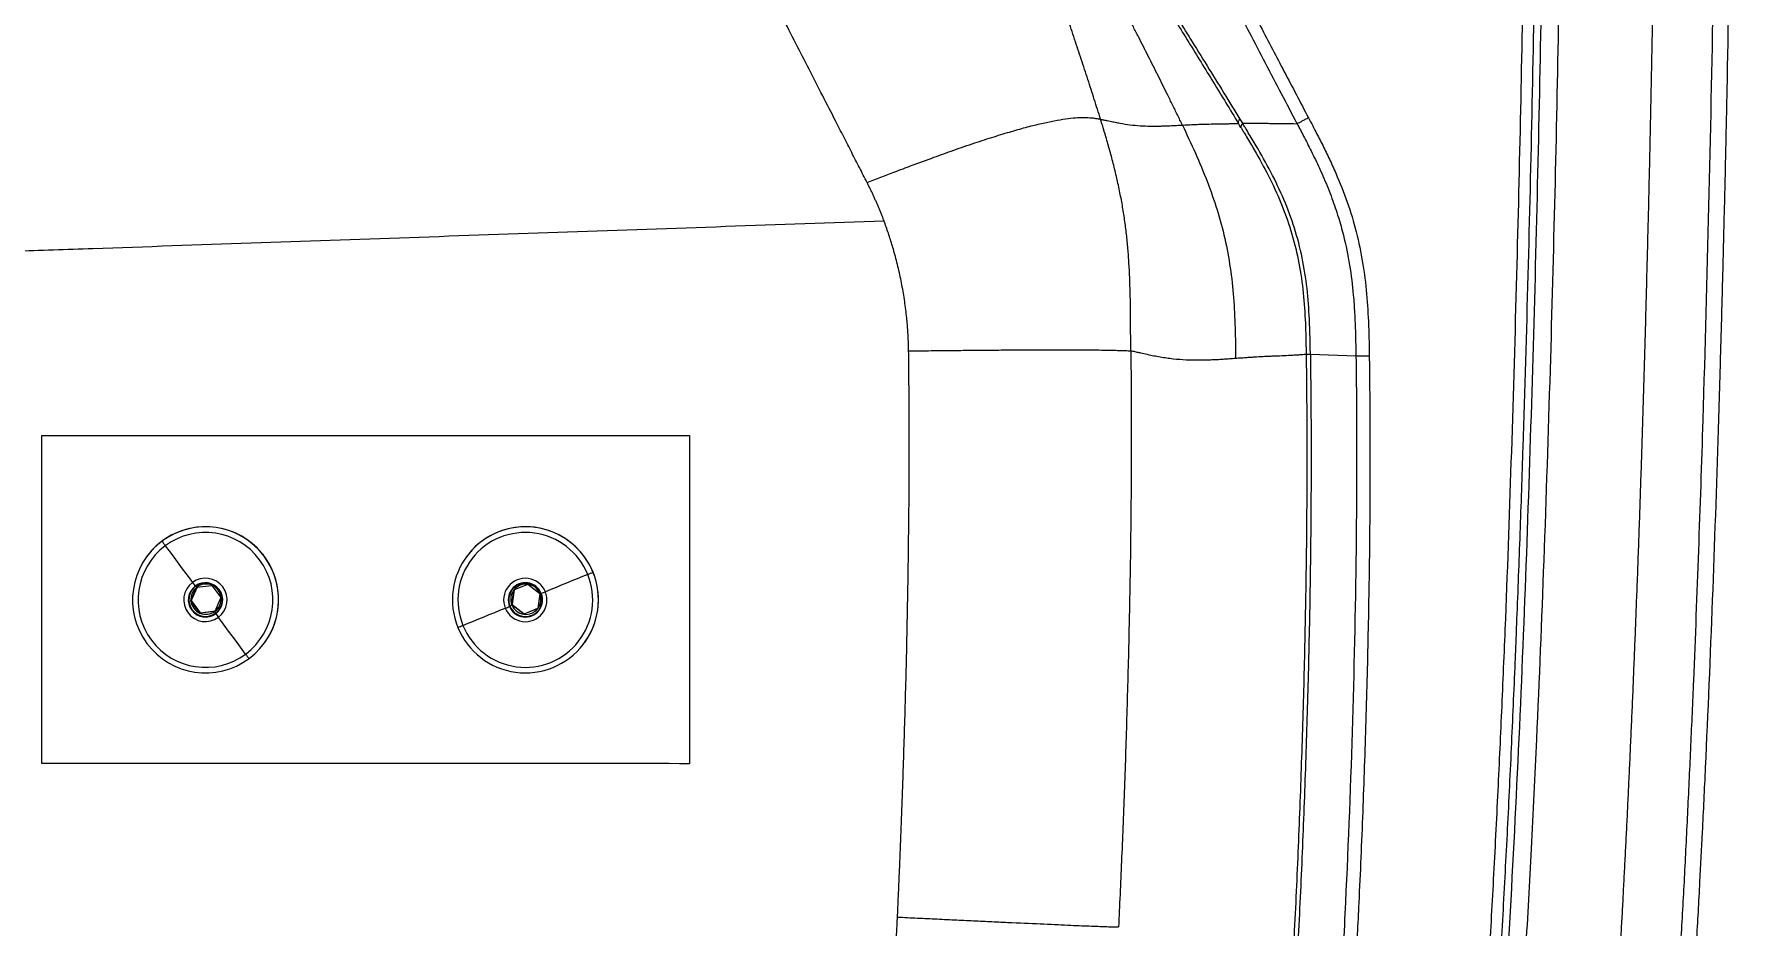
# Model space of a CAD drawing. Extents: x -50 to 28, y -10 to 124.
# Drawn here: x 6.21 to 27.46, y 14.61 to 25.78 of the extents above; entities that cross this region are included whole.
import ezdxf

# ---------------------------------------------------------------- set-up
doc = ezdxf.new("R2010")
doc.units = 0
doc.header["$MEASUREMENT"] = 0
doc.layers.add('GEOMETRY', color=2, linetype='Continuous', lineweight=25)

# ---------------------------------------------------------------- blocks, each defined once
blk = doc.blocks.new('2026 EXCURSION-ENTICE')
at = {"layer": 'GEOMETRY'}
for p, q in [((34.226, -57.178), (33.656, -57.156)), ((19.338, -59.46), (19.338, -59.46)), ((23.451, -59.397), (23.451, -59.397)), ((23.542, -59.359), (23.542, -59.359)), ((19.101, -59.688), (19.1, -59.689)), ((19.259, -59.519), (19.259, -59.519)), ((19.298, -59.489), (19.297, -59.49)), ((20.545, -59.639), (20.545, -59.639)), ((23.101, -59.689), (23.1, -59.69)), ((20.604, -59.718), (20.604, -59.718)), ((24.668, -59.832), (24.668, -59.832)), ((24.687, -59.877), (24.687, -59.878)), ((19.659, -60.237), (19.734, -60.064)), ((19.736, -60.064), (19.663, -60.233)), ((19.712, -60.051), (19.717, -60.055)), ((19.72, -60.052), (19.734, -60.064)), ((19.734, -60.064), (19.922, -60.042)), ((19.922, -60.042), (20.034, -60.194)), ((23.672, -60.287), (23.697, -60.1)), ((23.7, -60.099), (23.675, -60.283)), ((23.697, -60.1), (23.872, -60.029)), ((23.872, -60.029), (24.021, -60.145)), ((24.705, -59.923), (24.705, -59.923)), ((19.663, -60.233), (19.659, -60.237)), ((19.772, -60.389), (19.659, -60.237)), ((19.663, -60.233), (19.775, -60.384)), ((20.034, -60.194), (19.959, -60.367)), ((23.641, -60.305), (23.648, -60.302)), ((23.647, -60.3), (23.672, -60.287)), ((23.675, -60.283), (23.672, -60.287)), ((23.821, -60.403), (23.672, -60.287)), ((23.675, -60.283), (23.824, -60.398)), ((23.996, -60.331), (23.821, -60.403)), ((23.824, -60.398), (23.996, -60.328)), ((24.021, -60.145), (23.996, -60.331)), ((24.034, -60.141), (24.021, -60.145)), ((24.04, -60.142), (24.035, -60.144)), ((19.959, -60.367), (19.772, -60.389)), ((19.775, -60.384), (19.772, -60.389)), ((19.775, -60.384), (19.961, -60.362)), ((19.969, -60.388), (19.959, -60.367)), ((19.969, -60.397), (19.966, -60.39)), ((23.824, -60.398), (23.821, -60.403)), ((20.583, -60.756), (20.583, -60.755)), ((24.583, -60.757), (24.583, -60.756))]:
    blk.add_line(p, q, dxfattribs=at)
at = {"layer": 'GEOMETRY', "flags": 128}
for points in [[(19.259, -59.519), (19.171, -59.602), (19.101, -59.688)], [(19.338, -59.547), (19.381, -59.605), (19.423, -59.662), (19.466, -59.719), (19.508, -59.777), (19.551, -59.834), (19.593, -59.892), (19.636, -59.949), (19.679, -60.007)], [(24.621, -59.906), (24.555, -59.933), (24.488, -59.96), (24.422, -59.987), (24.356, -60.014), (24.29, -60.041), (24.224, -60.068), (24.158, -60.095), (24.091, -60.122)], [(23.06, -60.543), (23.126, -60.516), (23.192, -60.489), (23.258, -60.462), (23.324, -60.435), (23.39, -60.408), (23.457, -60.381), (23.523, -60.354), (23.589, -60.327)], [(20.343, -60.901), (20.301, -60.844), (20.258, -60.786), (20.215, -60.729), (20.173, -60.672), (20.13, -60.614), (20.087, -60.557), (20.045, -60.5), (20.002, -60.442)]]:
    blk.add_lwpolyline(points, dxfattribs=at)
at = {"layer": 'GEOMETRY'}
for centre, radius, start, end in [((19.841, -60.223), 0.913, 306.6026, 126.5888), ((19.842, -60.222), 0.913, 123.5006, 126.5896), ((19.842, -60.222), 0.913, 39.6804, 123.4963), ((19.841, -60.224), 0.843, 306.6026, 126.5888), ((23.841, -60.223), 0.913, 22.2202, 202.227), ((23.84, -60.224), 0.843, 22.2199, 202.2273), ((23.842, -60.222), 0.913, 115.312, 144.2553), ((23.842, -60.222), 0.913, 109.1348, 115.3127), ((23.842, -60.222), 0.913, 25.3203, 109.1317), ((19.842, -60.223), 0.913, 126.6023, 306.589), ((19.841, -60.224), 0.843, 126.6026, 306.5888), ((19.842, -60.222), 0.913, 126.5896, 129.679), ((20.103, -58.958), 0.965, 213.3918, 217.5929), ((19.842, -60.222), 0.914, 33.5076, 39.6841), ((19.842, -60.222), 0.913, 324.2581, 33.5113), ((23.841, -60.223), 0.913, 202.2198, 22.2274), ((23.84, -60.224), 0.843, 202.2199, 22.2273), ((23.954, -58.23), 1.803, 291.6945, 293.9678), ((23.842, -60.222), 0.913, 22.233, 25.3217), ((23.842, -60.222), 0.913, 19.1447, 22.233), ((19.84, -60.224), 0.271, 126.602, 306.5893), ((19.841, -60.224), 0.215, 126.6026, 306.5888), ((19.842, -60.222), 0.209, 126.6026, 306.5888), ((19.847, -60.215), 0.189, 126.5902, 186.5995), ((19.84, -60.224), 0.271, 306.6025, 126.5888), ((20.42, -59.471), 0.915, 215.7975, 219.2865), ((19.841, -60.224), 0.215, 306.6026, 126.5888), ((19.842, -60.223), 0.209, 306.6026, 126.5888), ((19.847, -60.215), 0.189, 66.5879, 126.5869), ((19.847, -60.216), 0.189, 6.5999, 66.5915), ((23.84, -60.225), 0.271, 22.2204, 202.2268), ((23.84, -60.225), 0.271, 202.2197, 22.2275), ((23.841, -60.224), 0.215, 22.2199, 202.2273), ((23.842, -60.223), 0.209, 22.2199, 202.2273), ((23.847, -60.216), 0.189, 142.2298, 202.2355), ((23.847, -60.216), 0.189, 82.2213, 142.2258), ((23.847, -60.216), 0.189, 22.2338, 82.2236), ((23.479, -58.657), 1.588, 290.6963, 292.6871), ((23.842, -60.222), 0.913, 324.2569, 19.147), ((19.847, -60.215), 0.189, 186.5999, 246.5915), ((19.847, -60.216), 0.189, 306.5902, 6.5995), ((22.935, -58.693), 1.761, 291.8159, 293.6643), ((23.841, -60.224), 0.215, 202.2199, 22.2273), ((23.842, -60.223), 0.209, 202.2199, 22.2273), ((23.847, -60.216), 0.189, 202.2338, 262.2236), ((23.847, -60.216), 0.189, 262.2213, 322.2258), ((23.847, -60.216), 0.189, 322.2298, 22.2355), ((19.847, -60.215), 0.189, 246.5879, 306.5869), ((20.757, -59.866), 0.949, 213.9603, 217.358), ((22.443, -59.079), 1.588, 290.3484, 292.841), ((21.094, -60.365), 0.923, 215.5419, 219.8835)]:
    blk.add_arc(centre, radius, start, end, dxfattribs=at)
for points, knots in [([(36.859, -38.985), (36.859, -39.16), (36.859, -39.51), (36.859, -40.039), (36.859, -40.597), (36.859, -41.376), (36.858, -42.351), (36.855, -43.908), (36.846, -45.823), (36.821, -48.972), (36.769, -52.803), (36.678, -56.674), (36.579, -59.683), (36.498, -61.677), (36.42, -63.302), (36.353, -64.522), (36.286, -65.605), (36.213, -66.66), (36.126, -67.745), (36.035, -68.704), (35.97, -69.315), (35.938, -69.602), (35.924, -69.72), (35.913, -69.815), (35.904, -69.892), (35.896, -69.965), (35.867, -70.204), (35.796, -70.603), (35.662, -71.066), (35.528, -71.427), (35.412, -71.692), (35.284, -71.951), (35.095, -72.286), (34.826, -72.687), (34.456, -73.131), (34.042, -73.535), (33.588, -73.894), (33.1, -74.204), (32.582, -74.462), (32.13, -74.631), (31.76, -74.738), (31.526, -74.793), (31.337, -74.829), (31.218, -74.849), (31.123, -74.863), (31.057, -74.871), (30.985, -74.88), (30.842, -74.897), (30.622, -74.922), (30.243, -74.965), (29.765, -75.015), (29.193, -75.07), (28.615, -75.121), (27.863, -75.183), (26.899, -75.253), (25.76, -75.325), (24.592, -75.39), (22.878, -75.476), (20.508, -75.573), (17.428, -75.669), (14.538, -75.735), (11.889, -75.78), (10.038, -75.803), (8.533, -75.817), (7.442, -75.826), (6.273, -75.833), (4.745, -75.84), (3.208, -75.844), (1.667, -75.846), (0.492, -75.847), (-0.692, -75.847), (-1.866, -75.846), (-3.004, -75.844), (-3.751, -75.842), (-4.118, -75.841)], [0, 0, 0, 0, 0.007135, 0.014269, 0.02154, 0.029849, 0.046032, 0.061236, 0.093305, 0.124037, 0.189519, 0.249403, 0.281787, 0.312156, 0.330735, 0.348033, 0.361973, 0.37493, 0.391119, 0.406315, 0.414161, 0.41614, 0.418084, 0.419011, 0.420045, 0.421239, 0.422007, 0.429856, 0.437694, 0.441616, 0.445539, 0.449461, 0.453383, 0.461225, 0.469067, 0.476909, 0.484751, 0.492594, 0.500437, 0.50828, 0.512202, 0.516124, 0.518085, 0.520047, 0.521015, 0.52201, 0.522757, 0.523955, 0.527873, 0.531772, 0.53951, 0.547462, 0.55518, 0.563151, 0.578208, 0.59453, 0.609664, 0.62587, 0.664452, 0.706296, 0.751407, 0.782189, 0.814248, 0.826805, 0.843537, 0.858702, 0.8744, 0.905792, 0.921312, 0.937214, 0.953632, 0.969569, 0.985025, 1, 1, 1, 1]), ([(-4.118, -75.625), (-3.925, -75.625), (-3.733, -75.626), (-3.347, -75.627), (-3.155, -75.627), (-2.769, -75.628), (-2.576, -75.628), (-2.191, -75.629), (-1.998, -75.629), (-1.035, -75.63), (-0.265, -75.63), (0.698, -75.63), (0.89, -75.63), (1.275, -75.63), (1.468, -75.63), (1.853, -75.629), (2.046, -75.629), (2.432, -75.628), (2.626, -75.628), (3.011, -75.627), (3.204, -75.627), (3.589, -75.626), (3.782, -75.626), (4.359, -75.624), (4.744, -75.623), (5.322, -75.621), (5.515, -75.62), (5.9, -75.618), (6.093, -75.617), (6.478, -75.615), (6.67, -75.614), (6.959, -75.613), (7.055, -75.612), (7.176, -75.611), (7.2, -75.611), (7.247, -75.611), (7.269, -75.611), (7.312, -75.61), (7.332, -75.61), (7.369, -75.61), (7.386, -75.61), (7.433, -75.609), (7.461, -75.609), (7.515, -75.609), (7.542, -75.609), (7.59, -75.608), (7.607, -75.608), (7.644, -75.608), (7.664, -75.608), (7.707, -75.607), (7.729, -75.607), (7.776, -75.607), (7.801, -75.607), (8.017, -75.605), (8.21, -75.603), (8.787, -75.598), (9.172, -75.595), (10.328, -75.583), (11.099, -75.573), (12.641, -75.551), (13.412, -75.538), (14.953, -75.508), (15.724, -75.491), (17.263, -75.454), (18.033, -75.432), (19.572, -75.385), (20.341, -75.359), (21.495, -75.315), (21.88, -75.299), (22.648, -75.266), (23.032, -75.249), (23.608, -75.222), (23.8, -75.213), (24.184, -75.194), (24.376, -75.184), (24.664, -75.169), (24.76, -75.163), (24.95, -75.153), (25.046, -75.148), (25.238, -75.137), (25.334, -75.132), (25.526, -75.121), (25.622, -75.115), (26.486, -75.064), (27.253, -75.013), (28.402, -74.922), (28.785, -74.89), (29.358, -74.837), (29.549, -74.818), (29.836, -74.789), (29.979, -74.775), (30.146, -74.757), (30.23, -74.748), (30.266, -74.744), (30.289, -74.742), (30.301, -74.74), (30.325, -74.738), (30.336, -74.737), (30.353, -74.735), (30.364, -74.733), (30.376, -74.732), (30.406, -74.729), (30.43, -74.726), (30.502, -74.718), (30.549, -74.713), (30.645, -74.702), (30.692, -74.697), (30.788, -74.686), (30.835, -74.68), (30.895, -74.673), (30.907, -74.672), (30.931, -74.669), (30.942, -74.667), (30.965, -74.665), (30.977, -74.663), (31, -74.66), (31.012, -74.659), (31.047, -74.655), (31.07, -74.651), (31.115, -74.645), (31.138, -74.642), (31.253, -74.624), (31.344, -74.608), (31.616, -74.552), (31.795, -74.505), (32.148, -74.393), (32.322, -74.328), (32.831, -74.107), (33.155, -73.924), (33.759, -73.495), (34.039, -73.249), (34.541, -72.706), (34.764, -72.408), (35.144, -71.772), (35.301, -71.435), (35.482, -70.91), (35.533, -70.732), (35.596, -70.461), (35.615, -70.371), (35.639, -70.234), (35.647, -70.188), (35.657, -70.119), (35.661, -70.096), (35.667, -70.051), (35.67, -70.028), (35.676, -69.981), (35.679, -69.958), (35.684, -69.911), (35.687, -69.887), (35.696, -69.815), (35.701, -69.768), (35.718, -69.625), (35.729, -69.529), (35.76, -69.243), (35.781, -69.052), (35.878, -68.097), (35.944, -67.332), (36.03, -66.182), (36.056, -65.798), (36.105, -65.031), (36.128, -64.647), (36.193, -63.495), (36.232, -62.726), (36.302, -61.187), (36.333, -60.419), (36.389, -58.88), (36.414, -58.111), (36.46, -56.573), (36.48, -55.805), (36.516, -54.27), (36.532, -53.502), (36.56, -51.965), (36.572, -51.196), (36.588, -50.041), (36.593, -49.656), (36.602, -48.887), (36.606, -48.501), (36.614, -47.731), (36.617, -47.347), (36.623, -46.576), (36.626, -46.19), (36.631, -45.42), (36.633, -45.035), (36.636, -44.265), (36.638, -43.879), (36.64, -43.108), (36.641, -42.723), (36.642, -41.953), (36.643, -41.568), (36.643, -40.99), (36.643, -40.798), (36.643, -40.509), (36.643, -40.413), (36.643, -40.268), (36.643, -40.22), (36.643, -40.148), (36.643, -40.124), (36.643, -40.079), (36.643, -40.057), (36.643, -40.015), (36.643, -39.995), (36.643, -39.957), (36.643, -39.939), (36.643, -39.886), (36.643, -39.852), (36.643, -39.797), (36.643, -39.778), (36.643, -39.739), (36.643, -39.718), (36.643, -39.674), (36.643, -39.651), (36.643, -39.604), (36.643, -39.579), (36.643, -39.507), (36.643, -39.459), (36.643, -39.364), (36.643, -39.317), (36.643, -39.223), (36.643, -39.176), (36.643, -39.081), (36.643, -39.033), (36.643, -38.985)], [0, 0, 0, 0, 0.007812, 0.007812, 0.015625, 0.015625, 0.023437, 0.023437, 0.03125, 0.03125, 0.0625, 0.0625, 0.070312, 0.070312, 0.078125, 0.078125, 0.085937, 0.085937, 0.09375, 0.09375, 0.101562, 0.101562, 0.109375, 0.109375, 0.125, 0.125, 0.132812, 0.132812, 0.140625, 0.140625, 0.148437, 0.148437, 0.152344, 0.152344, 0.15332, 0.15332, 0.154297, 0.154297, 0.155273, 0.155273, 0.15625, 0.15625, 0.158203, 0.158203, 0.160156, 0.160156, 0.161133, 0.161133, 0.162109, 0.162109, 0.163086, 0.163086, 0.164062, 0.164062, 0.171875, 0.171875, 0.1875, 0.1875, 0.21875, 0.21875, 0.25, 0.25, 0.28125, 0.28125, 0.3125, 0.3125, 0.34375, 0.34375, 0.359375, 0.359375, 0.375, 0.375, 0.382812, 0.382812, 0.390625, 0.390625, 0.394531, 0.394531, 0.398437, 0.398437, 0.402344, 0.402344, 0.40625, 0.40625, 0.4375, 0.4375, 0.453125, 0.453125, 0.460937, 0.460937, 0.464844, 0.466797, 0.467773, 0.468262, 0.468262, 0.46875, 0.46875, 0.469238, 0.469238, 0.469482, 0.469727, 0.469727, 0.470703, 0.470703, 0.472656, 0.472656, 0.474609, 0.474609, 0.476562, 0.476562, 0.477051, 0.477051, 0.477539, 0.477539, 0.478027, 0.478027, 0.478516, 0.478516, 0.479492, 0.479492, 0.480469, 0.480469, 0.484375, 0.484375, 0.492187, 0.492187, 0.5, 0.5, 0.515625, 0.515625, 0.53125, 0.53125, 0.546875, 0.546875, 0.5625, 0.5625, 0.570312, 0.570312, 0.574219, 0.574219, 0.576172, 0.576172, 0.577148, 0.577148, 0.578125, 0.578125, 0.579102, 0.579102, 0.580078, 0.580078, 0.582031, 0.582031, 0.585937, 0.585937, 0.59375, 0.59375, 0.625, 0.625, 0.640625, 0.640625, 0.65625, 0.65625, 0.6875, 0.6875, 0.71875, 0.71875, 0.75, 0.75, 0.78125, 0.78125, 0.8125, 0.8125, 0.84375, 0.84375, 0.859375, 0.859375, 0.875, 0.875, 0.890625, 0.890625, 0.90625, 0.90625, 0.921875, 0.921875, 0.9375, 0.9375, 0.953125, 0.953125, 0.96875, 0.96875, 0.976562, 0.976562, 0.980469, 0.980469, 0.982422, 0.982422, 0.983398, 0.983398, 0.984375, 0.984375, 0.985352, 0.985352, 0.986328, 0.986328, 0.988281, 0.988281, 0.989258, 0.989258, 0.990234, 0.990234, 0.991211, 0.991211, 0.992187, 0.992187, 0.994141, 0.994141, 0.996094, 0.996094, 0.998047, 0.998047, 1, 1, 1, 1]), ([(0, -75.54), (0.179, -75.54), (0.448, -75.54), (0.739, -75.54), (0.862, -75.54), (0.896, -75.54), (0.918, -75.54), (0.93, -75.54), (0.952, -75.54), (0.964, -75.54), (0.989, -75.54), (1.003, -75.54), (1.043, -75.54), (1.072, -75.54), (1.112, -75.54), (1.125, -75.54), (1.149, -75.54), (1.161, -75.54), (1.194, -75.54), (1.217, -75.54), (1.284, -75.54), (1.329, -75.54), (1.463, -75.54), (1.553, -75.54), (1.821, -75.539), (2, -75.539), (2.538, -75.538), (2.896, -75.538), (3.434, -75.537), (3.613, -75.536), (3.973, -75.535), (4.153, -75.535), (4.512, -75.534), (4.691, -75.533), (5.05, -75.532), (5.229, -75.531), (5.588, -75.53), (5.768, -75.529), (6.128, -75.527), (6.307, -75.526), (6.666, -75.524), (6.845, -75.523), (7.047, -75.522), (7.069, -75.522), (7.114, -75.522), (7.136, -75.521), (7.202, -75.521), (7.245, -75.521), (7.308, -75.52), (7.329, -75.52), (7.372, -75.52), (7.394, -75.52), (7.438, -75.519), (7.461, -75.519), (7.506, -75.519), (7.886, -75.516), (8.267, -75.513), (9.343, -75.503), (10.061, -75.496), (11.497, -75.478), (12.215, -75.467), (13.652, -75.443), (14.37, -75.43), (15.805, -75.399), (16.523, -75.382), (17.419, -75.359), (17.598, -75.354), (17.867, -75.346), (17.957, -75.344), (18.091, -75.34), (18.136, -75.339), (18.225, -75.336), (18.269, -75.335), (18.357, -75.332), (18.401, -75.331), (18.489, -75.328), (18.534, -75.327), (18.623, -75.324), (18.668, -75.323), (18.758, -75.32), (18.982, -75.313), (19.206, -75.306), (20.102, -75.277), (20.818, -75.251), (22.252, -75.194), (22.968, -75.163), (24.043, -75.111), (24.401, -75.093), (25.117, -75.054), (25.475, -75.034), (26.55, -74.969), (27.266, -74.921), (28.697, -74.809), (29.412, -74.744), (30.149, -74.666), (30.171, -74.664), (30.216, -74.659), (30.238, -74.657), (30.283, -74.652), (30.306, -74.649), (30.35, -74.644), (30.373, -74.642), (30.417, -74.637), (30.44, -74.635), (30.484, -74.63), (30.507, -74.627), (30.552, -74.622), (30.575, -74.619), (30.62, -74.614), (30.642, -74.612), (30.709, -74.604), (30.754, -74.599), (30.81, -74.592), (30.821, -74.591), (30.843, -74.588), (30.854, -74.587), (30.875, -74.585), (30.886, -74.583), (30.908, -74.581), (30.919, -74.58), (30.941, -74.577), (30.953, -74.576), (30.969, -74.574), (30.975, -74.573), (30.986, -74.571), (30.992, -74.571), (31.002, -74.569), (31.008, -74.569), (31.019, -74.567), (31.025, -74.567), (31.042, -74.564), (31.053, -74.563), (31.111, -74.555), (31.156, -74.548), (31.383, -74.511), (31.563, -74.472), (31.919, -74.375), (32.094, -74.317), (32.609, -74.117), (32.938, -73.947), (33.554, -73.543), (33.84, -73.308), (34.359, -72.785), (34.59, -72.496), (34.988, -71.876), (35.154, -71.545), (35.349, -71.028), (35.406, -70.853), (35.464, -70.63), (35.475, -70.585), (35.496, -70.496), (35.506, -70.451), (35.525, -70.361), (35.533, -70.316), (35.55, -70.226), (35.557, -70.18), (35.571, -70.089), (35.577, -70.044), (35.589, -69.953), (35.594, -69.908), (35.61, -69.774), (35.62, -69.685), (35.635, -69.551), (35.641, -69.507), (35.65, -69.417), (35.655, -69.372), (35.67, -69.239), (35.68, -69.149), (35.764, -68.346), (35.828, -67.63), (35.912, -66.557), (35.938, -66.199), (35.987, -65.482), (36.009, -65.124), (36.052, -64.408), (36.072, -64.049), (36.11, -63.332), (36.129, -62.974), (36.163, -62.257), (36.18, -61.898), (36.203, -61.361), (36.211, -61.182), (36.222, -60.913), (36.226, -60.823), (36.233, -60.644), (36.236, -60.555), (36.247, -60.287), (36.254, -60.108), (36.267, -59.749), (36.274, -59.57), (36.293, -59.033), (36.305, -58.674), (36.34, -57.6), (36.361, -56.884), (36.418, -54.734), (36.448, -53.3), (36.483, -51.15), (36.494, -50.433), (36.507, -49.357), (36.511, -48.999), (36.519, -48.282), (36.522, -47.924), (36.529, -47.207), (36.531, -46.849), (36.537, -46.132), (36.539, -45.773), (36.545, -44.698), (36.548, -43.981), (36.552, -42.547), (36.553, -41.83), (36.553, -40.933), (36.553, -40.754), (36.553, -40.485), (36.553, -40.396), (36.553, -40.261), (36.553, -40.194), (36.553, -40.116), (36.553, -40.082), (36.553, -40.06), (36.553, -40.048), (36.553, -40.026), (36.553, -40.015), (36.553, -39.994), (36.553, -39.983), (36.553, -39.953), (36.553, -39.934), (36.553, -39.896), (36.553, -39.877), (36.553, -39.846), (36.553, -39.836), (36.553, -39.814), (36.553, -39.803), (36.553, -39.702), (36.553, -39.612), (36.553, -39.343), (36.553, -39.164), (36.553, -38.985)], [0, 0, 0, 0, 0.007812, 0.011719, 0.012695, 0.013184, 0.013184, 0.013672, 0.013672, 0.01416, 0.01416, 0.014648, 0.014648, 0.015625, 0.015625, 0.016113, 0.016113, 0.016602, 0.016602, 0.017578, 0.017578, 0.019531, 0.019531, 0.023437, 0.023437, 0.03125, 0.03125, 0.046875, 0.046875, 0.054687, 0.054687, 0.0625, 0.0625, 0.070312, 0.070312, 0.078125, 0.078125, 0.085937, 0.085937, 0.09375, 0.09375, 0.101562, 0.101562, 0.102539, 0.102539, 0.103516, 0.103516, 0.105469, 0.105469, 0.106445, 0.106445, 0.107422, 0.107422, 0.108398, 0.108398, 0.109375, 0.125, 0.125, 0.15625, 0.15625, 0.1875, 0.1875, 0.21875, 0.21875, 0.25, 0.25, 0.257812, 0.257812, 0.261719, 0.261719, 0.263672, 0.263672, 0.265625, 0.265625, 0.267578, 0.267578, 0.269531, 0.269531, 0.271484, 0.271484, 0.273437, 0.28125, 0.28125, 0.3125, 0.3125, 0.34375, 0.34375, 0.359375, 0.359375, 0.375, 0.375, 0.40625, 0.40625, 0.4375, 0.4375, 0.438477, 0.438477, 0.439453, 0.439453, 0.44043, 0.44043, 0.441406, 0.441406, 0.442383, 0.442383, 0.443359, 0.443359, 0.444336, 0.444336, 0.445312, 0.445312, 0.447266, 0.447266, 0.447754, 0.447754, 0.448242, 0.448242, 0.44873, 0.44873, 0.449219, 0.449219, 0.449707, 0.449707, 0.449951, 0.449951, 0.450195, 0.450195, 0.450439, 0.450439, 0.450684, 0.450684, 0.451172, 0.451172, 0.453125, 0.453125, 0.460937, 0.460937, 0.46875, 0.46875, 0.484375, 0.484375, 0.5, 0.5, 0.515625, 0.515625, 0.53125, 0.53125, 0.539062, 0.539062, 0.541016, 0.541016, 0.542969, 0.542969, 0.544922, 0.544922, 0.546875, 0.546875, 0.548828, 0.548828, 0.550781, 0.550781, 0.554687, 0.554687, 0.556641, 0.556641, 0.558594, 0.558594, 0.5625, 0.5625, 0.59375, 0.59375, 0.609375, 0.609375, 0.625, 0.625, 0.640625, 0.640625, 0.65625, 0.65625, 0.671875, 0.671875, 0.679687, 0.679687, 0.683594, 0.683594, 0.6875, 0.6875, 0.695312, 0.695312, 0.703125, 0.703125, 0.71875, 0.71875, 0.75, 0.75, 0.8125, 0.8125, 0.84375, 0.84375, 0.859375, 0.859375, 0.875, 0.875, 0.890625, 0.890625, 0.90625, 0.90625, 0.9375, 0.9375, 0.96875, 0.96875, 0.976562, 0.976562, 0.980469, 0.980469, 0.982422, 0.983398, 0.983887, 0.983887, 0.984375, 0.984375, 0.984863, 0.984863, 0.985352, 0.985352, 0.986328, 0.986328, 0.987305, 0.987305, 0.987793, 0.987793, 0.988281, 0.988281, 0.992187, 0.992187, 1, 1, 1, 1]), ([(0, -75.399), (0.255, -75.399), (0.758, -75.399), (1.505, -75.398), (2.236, -75.397), (2.949, -75.396), (3.646, -75.395), (4.481, -75.392), (5.425, -75.389), (6.856, -75.382), (9.405, -75.364), (12.989, -75.319), (16.595, -75.243), (19.404, -75.16), (21.198, -75.096), (22.609, -75.037), (23.696, -74.987), (24.764, -74.932), (25.851, -74.871), (26.912, -74.803), (27.994, -74.724), (29.052, -74.635), (29.944, -74.547), (30.511, -74.485), (30.779, -74.454), (30.911, -74.438), (31.046, -74.422), (31.223, -74.395), (31.443, -74.353), (31.791, -74.268), (32.218, -74.127), (32.708, -73.906), (33.173, -73.634), (33.607, -73.316), (34.006, -72.954), (34.364, -72.552), (34.678, -72.115), (34.944, -71.647), (35.125, -71.236), (35.243, -70.897), (35.318, -70.639), (35.379, -70.378), (35.414, -70.18), (35.434, -70.047), (35.442, -69.985), (35.45, -69.918), (35.461, -69.827), (35.475, -69.711), (35.495, -69.534), (35.52, -69.313), (35.576, -68.789), (35.654, -67.985), (35.744, -66.914), (35.823, -65.831), (35.89, -64.769), (35.95, -63.695), (36.004, -62.626), (36.054, -61.54), (36.113, -60.128), (36.177, -58.332), (36.259, -55.525), (36.335, -51.922), (36.379, -48.352), (36.4, -45.428), (36.409, -43.277), (36.412, -41.471), (36.412, -40.224), (36.411, -39.515), (36.411, -39.164), (36.411, -38.985)], [0, 0, 0, 0, 0.011101, 0.021959, 0.032572, 0.042941, 0.053066, 0.062947, 0.079322, 0.094251, 0.125331, 0.190435, 0.250486, 0.282601, 0.312909, 0.328779, 0.344158, 0.360326, 0.375407, 0.391619, 0.406655, 0.422722, 0.437903, 0.445751, 0.447588, 0.449629, 0.451566, 0.453521, 0.457428, 0.461331, 0.46914, 0.47695, 0.484759, 0.492568, 0.500376, 0.508185, 0.515994, 0.523803, 0.531611, 0.535517, 0.539423, 0.543317, 0.547218, 0.548183, 0.549172, 0.549945, 0.551125, 0.553168, 0.555032, 0.55892, 0.562849, 0.578024, 0.5941, 0.609728, 0.625356, 0.640468, 0.65663, 0.672021, 0.68788, 0.71823, 0.75035, 0.810334, 0.87533, 0.905972, 0.937827, 0.969083, 0.984709, 0.992188, 1, 1, 1, 1]), ([(38.567, -57.974), (38.595, -57.084), (38.619, -56.193), (38.661, -54.417), (38.68, -53.531), (38.711, -51.773), (38.724, -50.901), (38.747, -49.177), (38.756, -48.326), (38.77, -46.659), (38.776, -45.842), (38.782, -44.654), (38.783, -44.265), (38.786, -43.501), (38.787, -43.127), (38.788, -42.397), (38.789, -42.041), (38.79, -41.353), (38.79, -41.02), (38.79, -40.383), (38.79, -40.078), (38.79, -39.504), (38.789, -39.234), (38.789, -38.985)], [0, 0, 0, 0, 0.125, 0.125, 0.25, 0.25, 0.375, 0.375, 0.5, 0.5, 0.625, 0.625, 0.6875, 0.6875, 0.75, 0.75, 0.8125, 0.8125, 0.875, 0.875, 0.9375, 0.9375, 1, 1, 1, 1]), ([(37.923, -53.695), (37.925, -53.554), (37.931, -53.27), (37.939, -52.843), (37.947, -52.413), (37.954, -51.978), (37.961, -51.541), (37.968, -51.099), (37.974, -50.654), (37.981, -50.206), (37.986, -49.753), (37.992, -49.298), (37.997, -48.838), (38.002, -48.376), (38.006, -47.909), (38.011, -47.439), (38.015, -46.965), (38.018, -46.488), (38.021, -46.007), (38.023, -45.685), (38.024, -45.524)], [0, 0, 0, 0, 0.051828, 0.104095, 0.1568, 0.209944, 0.263526, 0.317546, 0.372005, 0.426902, 0.482238, 0.538012, 0.594225, 0.650877, 0.707967, 0.765496, 0.823464, 0.88187, 0.940716, 1, 1, 1, 1]), ([(33.491, -54.272), (33.426, -54.148), (33.295, -53.896), (33.095, -53.516), (32.866, -53.078), (32.6, -52.572), (32.401, -52.196), (32.298, -52.001)], [0, 0, 0, 0, 0.16397, 0.331965, 0.502135, 0.74249, 1, 1, 1, 1]), ([(32.437, -51.928), (32.542, -52.126), (32.741, -52.502), (33.038, -53.067), (33.332, -53.626), (33.532, -54.006), (33.633, -54.199)], [0, 0, 0, 0, 0.261795, 0.497838, 0.746427, 1, 1, 1, 1]), ([(31.033, -54.217), (31.007, -54.134), (30.981, -54.051), (30.928, -53.885), (30.901, -53.802), (30.847, -53.635), (30.82, -53.551), (30.764, -53.383), (30.736, -53.3), (30.68, -53.132), (30.652, -53.048), (30.594, -52.88), (30.564, -52.795), (30.505, -52.625), (30.475, -52.54), (30.415, -52.369), (30.385, -52.284), (30.354, -52.198)], [0, 0, 0, 0, 0.125, 0.125, 0.25, 0.25, 0.375, 0.375, 0.5, 0.5, 0.625, 0.625, 0.75, 0.75, 0.875, 0.875, 1, 1, 1, 1]), ([(31.533, -52.22), (31.57, -52.28), (31.644, -52.396), (31.752, -52.568), (31.857, -52.735), (31.958, -52.896), (32.056, -53.052), (32.191, -53.269), (32.364, -53.548), (32.573, -53.884), (32.709, -54.106), (32.775, -54.214)], [0, 0, 0, 0, 0.089395, 0.175992, 0.259792, 0.340795, 0.419, 0.494476, 0.668332, 0.837824, 1, 1, 1, 1]), ([(31.521, -52.271), (31.573, -52.353), (31.624, -52.434), (31.727, -52.598), (31.778, -52.68), (31.88, -52.844), (31.931, -52.926), (32.034, -53.091), (32.085, -53.173), (32.187, -53.338), (32.238, -53.421), (32.341, -53.589), (32.393, -53.673), (32.497, -53.842), (32.549, -53.927), (32.652, -54.097), (32.704, -54.182), (32.756, -54.267)], [0, 0, 0, 0, 0.125, 0.125, 0.25, 0.25, 0.375, 0.375, 0.5, 0.5, 0.625, 0.625, 0.75, 0.75, 0.875, 0.875, 1, 1, 1, 1]), ([(31.507, -53.187), (31.485, -53.145), (31.443, -53.062), (31.378, -52.937), (31.335, -52.853), (31.313, -52.811)], [0, 0, 0, 0, 0.3296998, 0.6631191, 1, 1, 1, 1]), ([(27.719, -54.238), (27.666, -54.133), (27.555, -53.918), (27.39, -53.595), (27.219, -53.263), (27.105, -53.041), (27.047, -52.926)], [0, 0, 0, 0, 0.239915, 0.492458, 0.737843, 1, 1, 1, 1]), ([(31.87, -53.909), (31.85, -53.87), (31.811, -53.79), (31.751, -53.67), (31.691, -53.55), (31.63, -53.429), (31.568, -53.308), (31.527, -53.227), (31.507, -53.187)], [0, 0, 0, 0, 0.164367, 0.329767, 0.496118, 0.663334, 0.831326, 1, 1, 1, 1]), ([(37.815, -57.951), (37.819, -57.827), (37.826, -57.579), (37.837, -57.205), (37.848, -56.828), (37.858, -56.448), (37.868, -56.064), (37.878, -55.677), (37.888, -55.287), (37.897, -54.894), (37.906, -54.497), (37.914, -54.097), (37.92, -53.829), (37.923, -53.695)], [0, 0, 0, 0, 0.087077, 0.174919, 0.263528, 0.352904, 0.443046, 0.533955, 0.62563, 0.718072, 0.811281, 0.905257, 1, 1, 1, 1]), ([(32.056, -54.29), (32.036, -54.247), (31.995, -54.163), (31.933, -54.036), (31.891, -53.952), (31.87, -53.909)], [0, 0, 0, 0, 0.332113, 0.665503, 1, 1, 1, 1]), ([(38.759, -58.099), (38.763, -57.975), (38.771, -57.73), (38.781, -57.363), (38.792, -56.999), (38.802, -56.637), (38.811, -56.278), (38.821, -55.923), (38.829, -55.57), (38.838, -55.221), (38.846, -54.874), (38.854, -54.532), (38.861, -54.192), (38.866, -53.967), (38.868, -53.855)], [0, 0, 0, 0, 0.0871128, 0.1736183, 0.25949, 0.3447026, 0.4292319, 0.5130548, 0.5961494, 0.6784946, 0.7600707, 0.8408587, 0.9208407, 1, 1, 1, 1]), ([(28.113, -55.006), (28.081, -54.944), (28.017, -54.82), (27.92, -54.63), (27.821, -54.436), (27.753, -54.305), (27.719, -54.238)], [0, 0, 0, 0, 0.240392, 0.487258, 0.740506, 1, 1, 1, 1]), ([(28.113, -55.006), (28.228, -54.962), (28.413, -54.892), (28.692, -54.787), (28.938, -54.696), (29.204, -54.6), (29.457, -54.513), (29.701, -54.434), (29.923, -54.367), (30.121, -54.311), (30.299, -54.267), (30.459, -54.234), (30.6, -54.21), (30.719, -54.197), (30.818, -54.193), (30.892, -54.196), (30.948, -54.202), (30.992, -54.209), (31.019, -54.214), (31.033, -54.217)], [0, 0, 0, 0, 0.081363, 0.129864, 0.196128, 0.254776, 0.318163, 0.379019, 0.438122, 0.496099, 0.55337, 0.613361, 0.676372, 0.742611, 0.805208, 0.87011, 0.914697, 0.958012, 1, 1, 1, 1]), ([(31.033, -54.217), (31.039, -54.218), (31.052, -54.22), (31.072, -54.225), (31.094, -54.229), (31.121, -54.235), (31.162, -54.243), (31.216, -54.254), (31.3, -54.27), (31.406, -54.287), (31.533, -54.299), (31.661, -54.303), (31.764, -54.302), (31.851, -54.299), (31.922, -54.296), (31.993, -54.293), (32.038, -54.291), (32.056, -54.29)], [0, 0, 0, 0, 0.013162, 0.027905, 0.044268, 0.061889, 0.090095, 0.137726, 0.187496, 0.294511, 0.412616, 0.542226, 0.683304, 0.747394, 0.835987, 0.932418, 1, 1, 1, 1]), ([(31.411, -57.111), (31.411, -57.105), (31.411, -57.09), (31.41, -57.061), (31.41, -57.007), (31.409, -56.901), (31.408, -56.687), (31.405, -56.381), (31.393, -56.077), (31.376, -55.834), (31.361, -55.684), (31.346, -55.563), (31.33, -55.443), (31.306, -55.292), (31.277, -55.141), (31.251, -55.02), (31.224, -54.898), (31.187, -54.748), (31.146, -54.598), (31.113, -54.481), (31.086, -54.392), (31.06, -54.304), (31.042, -54.246), (31.033, -54.217)], [0, 0, 0, 0, 0.00589, 0.014928, 0.029915, 0.060052, 0.120894, 0.244332, 0.369061, 0.431647, 0.494337, 0.525743, 0.557219, 0.620439, 0.684016, 0.716766, 0.747843, 0.813436, 0.875337, 0.906909, 0.938231, 0.969273, 1, 1, 1, 1]), ([(32.056, -54.29), (32.067, -54.289), (32.087, -54.288), (32.118, -54.286), (32.152, -54.285), (32.193, -54.283), (32.252, -54.28), (32.327, -54.278), (32.414, -54.276), (32.493, -54.274), (32.55, -54.274), (32.6, -54.273), (32.648, -54.272), (32.705, -54.27), (32.74, -54.268), (32.756, -54.267)], [0, 0, 0, 0, 0.042796, 0.085226, 0.1273, 0.187232, 0.255135, 0.378894, 0.507746, 0.631573, 0.72106, 0.754135, 0.848511, 0.930315, 1, 1, 1, 1]), ([(32.056, -54.29), (32.111, -54.406), (32.166, -54.523), (32.27, -54.757), (32.319, -54.874), (32.41, -55.11), (32.452, -55.228), (32.526, -55.466), (32.559, -55.586), (32.614, -55.828), (32.636, -55.95), (32.672, -56.197), (32.686, -56.321), (32.705, -56.571), (32.711, -56.698), (32.719, -56.952), (32.72, -57.079), (32.722, -57.207)], [0, 0, 0, 0, 0.125, 0.125, 0.25, 0.25, 0.375, 0.375, 0.5, 0.5, 0.625, 0.625, 0.75, 0.75, 0.875, 0.875, 1, 1, 1, 1]), ([(32.788, -54.319), (32.782, -54.311), (32.777, -54.302), (32.769, -54.289), (32.767, -54.285), (32.762, -54.276), (32.759, -54.272), (32.756, -54.267)], [0, 0, 0, 0, 0.5, 0.5, 0.75, 0.75, 1, 1, 1, 1]), ([(32.788, -54.319), (32.792, -54.326), (32.795, -54.332), (32.803, -54.345), (32.807, -54.352), (32.819, -54.372), (32.827, -54.385), (32.852, -54.425), (32.867, -54.452), (32.915, -54.532), (32.947, -54.585), (33.039, -54.747), (33.098, -54.856), (33.209, -55.078), (33.26, -55.19), (33.351, -55.419), (33.391, -55.535), (33.461, -55.773), (33.49, -55.894), (33.537, -56.139), (33.554, -56.263), (33.58, -56.513), (33.588, -56.64), (33.596, -56.83), (33.598, -56.894), (33.6, -56.99), (33.601, -57.022), (33.602, -57.07), (33.602, -57.086), (33.602, -57.107), (33.602, -57.111), (33.603, -57.12), (33.603, -57.124), (33.603, -57.134), (33.603, -57.138), (33.603, -57.147), (33.603, -57.151), (33.603, -57.155)], [0, 0, 0, 0, 0.007812, 0.007812, 0.015625, 0.015625, 0.03125, 0.03125, 0.0625, 0.0625, 0.125, 0.125, 0.25, 0.25, 0.375, 0.375, 0.5, 0.5, 0.625, 0.625, 0.75, 0.75, 0.875, 0.875, 0.9375, 0.9375, 0.96875, 0.96875, 0.984375, 0.984375, 0.988281, 0.988281, 0.992188, 0.992188, 0.996094, 0.996094, 1, 1, 1, 1]), ([(33.656, -57.156), (33.656, -57.152), (33.656, -57.148), (33.656, -57.139), (33.656, -57.134), (33.656, -57.125), (33.656, -57.12), (33.655, -57.111), (33.655, -57.107), (33.655, -57.095), (33.655, -57.087), (33.655, -57.071), (33.655, -57.063), (33.654, -57.022), (33.653, -56.99), (33.651, -56.893), (33.649, -56.829), (33.641, -56.635), (33.633, -56.507), (33.606, -56.25), (33.588, -56.123), (33.539, -55.871), (33.508, -55.746), (33.434, -55.502), (33.392, -55.382), (33.295, -55.148), (33.242, -55.033), (33.127, -54.808), (33.065, -54.697), (32.97, -54.534), (32.938, -54.48), (32.889, -54.399), (32.872, -54.372), (32.848, -54.332), (32.84, -54.319), (32.827, -54.299), (32.823, -54.292), (32.815, -54.279), (32.812, -54.273), (32.807, -54.266)], [0, 0, 0, 0, 0.003906, 0.003906, 0.007813, 0.007813, 0.011719, 0.011719, 0.015625, 0.015625, 0.023438, 0.023438, 0.03125, 0.03125, 0.0625, 0.0625, 0.125, 0.125, 0.25, 0.25, 0.375, 0.375, 0.5, 0.5, 0.625, 0.625, 0.75, 0.75, 0.875, 0.875, 0.9375, 0.9375, 0.96875, 0.96875, 0.984375, 0.984375, 0.992188, 0.992188, 1, 1, 1, 1]), ([(32.807, -54.266), (32.829, -54.266), (32.873, -54.266), (32.939, -54.267), (33.007, -54.267), (33.077, -54.267), (33.179, -54.268), (33.318, -54.27), (33.432, -54.271), (33.491, -54.272)], [0, 0, 0, 0, 0.093204, 0.189106, 0.287707, 0.389005, 0.492997, 0.738821, 1, 1, 1, 1]), ([(33.633, -54.199), (33.618, -54.206), (33.603, -54.214), (33.575, -54.229), (33.561, -54.236), (33.536, -54.249), (33.525, -54.255), (33.506, -54.265), (33.497, -54.269), (33.491, -54.272)], [0, 0, 0, 0, 0.25, 0.25, 0.5, 0.5, 0.75, 0.75, 1, 1, 1, 1]), ([(33.491, -54.272), (33.518, -54.324), (33.577, -54.437), (33.671, -54.622), (33.756, -54.798), (33.844, -54.995), (33.926, -55.199), (34.007, -55.437), (34.085, -55.714), (34.152, -56.038), (34.191, -56.363), (34.211, -56.648), (34.221, -56.903), (34.224, -57.083), (34.226, -57.178)], [0, 0, 0, 0, 0.057193, 0.126204, 0.204998, 0.250422, 0.33963, 0.422017, 0.498038, 0.624083, 0.748096, 0.822018, 0.905978, 1, 1, 1, 1]), ([(33.633, -54.199), (33.651, -54.233), (33.681, -54.29), (33.74, -54.405), (33.811, -54.542), (33.895, -54.715), (34.002, -54.95), (34.122, -55.251), (34.235, -55.625), (34.315, -56.009), (34.364, -56.399), (34.382, -56.725), (34.39, -56.984), (34.392, -57.112), (34.393, -57.176)], [0, 0, 0, 0, 0.037099, 0.062866, 0.124251, 0.18608, 0.248208, 0.372781, 0.498123, 0.624314, 0.750382, 0.876062, 0.938708, 1, 1, 1, 1]), ([(28.325, -55.485), (28.319, -55.472), (28.309, -55.444), (28.293, -55.404), (28.277, -55.363), (28.26, -55.322), (28.243, -55.282), (28.225, -55.242), (28.207, -55.202), (28.189, -55.162), (28.171, -55.123), (28.152, -55.084), (28.132, -55.045), (28.119, -55.019), (28.113, -55.006)], [0, 0, 0, 0, 0.0837256, 0.1673855, 0.2509782, 0.3345019, 0.4179549, 0.5013353, 0.5846414, 0.6678715, 0.751024, 0.8340972, 0.9170896, 1, 1, 1, 1]), ([(12.528, -56.036), (12.857, -56.024), (13.187, -56.013), (13.846, -55.99), (14.174, -55.979), (15.157, -55.945), (15.809, -55.922), (16.79, -55.888), (17.118, -55.877), (17.775, -55.854), (18.104, -55.842), (19.093, -55.808), (19.753, -55.785), (21.071, -55.739), (21.731, -55.716), (23.05, -55.67), (23.709, -55.647), (25.028, -55.601), (25.687, -55.578), (27.006, -55.532), (27.665, -55.509), (28.325, -55.485)], [0, 0, 0, 0, 0.0625, 0.0625, 0.125, 0.125, 0.25, 0.25, 0.3125, 0.3125, 0.375, 0.375, 0.5, 0.5, 0.625, 0.625, 0.75, 0.75, 0.875, 0.875, 1, 1, 1, 1]), ([(28.633, -57.112), (28.633, -57.099), (28.633, -57.071), (28.632, -57.03), (28.63, -56.989), (28.628, -56.948), (28.626, -56.907), (28.623, -56.865), (28.621, -56.824), (28.617, -56.783), (28.614, -56.741), (28.604, -56.645), (28.585, -56.493), (28.551, -56.288), (28.507, -56.083), (28.466, -55.921), (28.431, -55.801), (28.406, -55.721), (28.38, -55.642), (28.353, -55.563), (28.334, -55.511), (28.325, -55.485)], [0, 0, 0, 0, 0.024703, 0.04943, 0.074183, 0.098964, 0.123774, 0.148617, 0.173492, 0.198403, 0.223351, 0.248339, 0.373113, 0.498468, 0.624094, 0.749527, 0.799941, 0.850182, 0.900263, 0.950198, 1, 1, 1, 1]), ([(28.494, -64.188), (28.497, -64.12), (28.503, -63.982), (28.512, -63.775), (28.521, -63.564), (28.53, -63.351), (28.538, -63.134), (28.546, -62.914), (28.555, -62.691), (28.57, -62.257), (28.591, -61.595), (28.613, -60.723), (28.629, -59.825), (28.638, -59.083), (28.641, -58.472), (28.641, -58.082), (28.639, -57.737), (28.637, -57.436), (28.635, -57.224), (28.633, -57.112)], [0, 0, 0, 0, 0.028915, 0.058263, 0.088044, 0.118259, 0.148909, 0.179996, 0.211518, 0.243477, 0.363999, 0.492122, 0.61334, 0.744882, 0.80631, 0.872357, 0.910133, 0.952671, 1, 1, 1, 1]), ([(28.633, -57.112), (28.717, -57.111), (28.8, -57.11), (28.966, -57.108), (29.049, -57.108), (29.214, -57.106), (29.296, -57.105), (29.458, -57.103), (29.538, -57.103), (29.695, -57.101), (29.772, -57.101), (29.924, -57.099), (29.998, -57.099), (30.214, -57.098), (30.349, -57.097), (30.597, -57.097), (30.71, -57.098), (30.86, -57.099), (30.907, -57.099), (30.994, -57.1), (31.035, -57.101), (31.11, -57.102), (31.145, -57.103), (31.209, -57.104), (31.239, -57.105), (31.293, -57.107), (31.318, -57.107), (31.366, -57.109), (31.389, -57.11), (31.411, -57.111)], [0, 0, 0, 0, 0.0625, 0.0625, 0.125, 0.125, 0.1875, 0.1875, 0.25, 0.25, 0.3125, 0.3125, 0.375, 0.375, 0.5, 0.5, 0.625, 0.625, 0.6875, 0.6875, 0.75, 0.75, 0.8125, 0.8125, 0.875, 0.875, 0.9375, 0.9375, 1, 1, 1, 1]), ([(31.411, -57.111), (31.412, -57.169), (31.413, -57.285), (31.414, -57.459), (31.416, -57.631), (31.416, -57.801), (31.417, -57.97), (31.417, -58.137), (31.417, -58.301), (31.416, -58.464), (31.416, -58.625), (31.415, -58.783), (31.412, -59.196), (31.404, -59.852), (31.388, -60.618), (31.373, -61.234), (31.359, -61.708), (31.345, -62.17), (31.329, -62.621), (31.312, -63.06), (31.295, -63.487), (31.276, -63.903), (31.264, -64.177), (31.257, -64.312)], [0, 0, 0, 0, 0.024238, 0.048317, 0.072212, 0.095888, 0.119307, 0.142451, 0.165317, 0.187903, 0.210209, 0.232234, 0.253976, 0.382146, 0.505464, 0.572947, 0.638756, 0.702926, 0.765485, 0.826458, 0.885863, 0.943709, 1, 1, 1, 1]), ([(32.722, -57.207), (32.709, -57.208), (32.684, -57.21), (32.648, -57.212), (32.614, -57.215), (32.582, -57.217), (32.533, -57.22), (32.469, -57.224), (32.361, -57.228), (32.23, -57.231), (32.068, -57.226), (31.906, -57.211), (31.77, -57.19), (31.659, -57.168), (31.592, -57.153), (31.535, -57.14), (31.491, -57.13), (31.449, -57.12), (31.421, -57.114), (31.411, -57.111)], [0, 0, 0, 0, 0.03785, 0.073043, 0.105717, 0.135997, 0.163995, 0.244256, 0.31477, 0.4535, 0.581095, 0.698469, 0.806787, 0.855281, 0.907074, 0.928246, 0.954428, 0.98306, 1, 1, 1, 1]), ([(33.603, -57.155), (33.594, -57.156), (33.577, -57.158), (33.549, -57.16), (33.521, -57.162), (33.484, -57.165), (33.437, -57.168), (33.364, -57.172), (33.289, -57.175), (33.216, -57.178), (33.159, -57.18), (33.099, -57.183), (33.026, -57.187), (32.956, -57.191), (32.888, -57.195), (32.826, -57.2), (32.77, -57.204), (32.733, -57.206), (32.722, -57.207)], [0, 0, 0, 0, 0.030649, 0.062644, 0.09593, 0.130449, 0.191803, 0.259624, 0.387538, 0.451643, 0.514026, 0.58245, 0.656525, 0.761715, 0.817867, 0.882236, 0.964602, 1, 1, 1, 1]), ([(33.603, -57.155), (33.606, -57.34), (33.608, -57.527), (33.61, -57.761), (33.61, -57.808), (33.611, -57.902), (33.611, -57.949), (33.612, -58.09), (33.612, -58.184), (33.613, -58.652), (33.611, -59.027), (33.604, -59.774), (33.598, -60.147), (33.583, -60.892), (33.574, -61.263), (33.552, -62.006), (33.54, -62.378), (33.512, -63.121), (33.496, -63.493), (33.462, -64.238), (33.443, -64.612), (33.412, -65.172), (33.401, -65.36), (33.378, -65.734), (33.367, -65.921), (33.355, -66.108)], [0, 0, 0, 0, 0.0625, 0.0625, 0.078125, 0.078125, 0.09375, 0.09375, 0.125, 0.125, 0.25, 0.25, 0.375, 0.375, 0.5, 0.5, 0.625, 0.625, 0.75, 0.75, 0.875, 0.875, 0.9375, 0.9375, 1, 1, 1, 1]), ([(33.656, -57.156), (33.659, -57.341), (33.661, -57.528), (33.664, -57.903), (33.665, -58.09), (33.666, -58.653), (33.664, -59.028), (33.657, -59.775), (33.651, -60.148), (33.636, -60.893), (33.627, -61.265), (33.605, -62.008), (33.593, -62.38), (33.565, -63.124), (33.549, -63.496), (33.515, -64.241), (33.496, -64.615), (33.465, -65.176), (33.454, -65.363), (33.431, -65.737), (33.42, -65.924), (33.407, -66.111)], [0, 0, 0, 0, 0.0625, 0.0625, 0.125, 0.125, 0.25, 0.25, 0.375, 0.375, 0.5, 0.5, 0.625, 0.625, 0.75, 0.75, 0.875, 0.875, 0.9375, 0.9375, 1, 1, 1, 1]), ([(34.226, -57.178), (34.229, -57.367), (34.231, -57.557), (34.234, -57.937), (34.234, -58.128), (34.235, -58.698), (34.233, -59.078), (34.221, -60.217), (34.205, -60.975), (34.16, -62.489), (34.131, -63.246), (34.077, -64.383), (34.057, -64.762), (34.025, -65.332), (34.014, -65.522), (33.99, -65.901), (33.978, -66.091), (33.966, -66.281)], [0, 0, 0, 0, 0.0625, 0.0625, 0.125, 0.125, 0.25, 0.25, 0.5, 0.5, 0.75, 0.75, 0.875, 0.875, 0.9375, 0.9375, 1, 1, 1, 1]), ([(34.393, -57.176), (34.393, -57.231), (34.395, -57.342), (34.397, -57.51), (34.398, -57.679), (34.4, -57.85), (34.401, -58.023), (34.401, -58.197), (34.401, -58.372), (34.401, -58.55), (34.401, -58.729), (34.4, -58.909), (34.399, -59.091), (34.398, -59.275), (34.393, -59.772), (34.38, -60.593), (34.351, -61.731), (34.312, -62.874), (34.274, -63.762), (34.243, -64.399), (34.223, -64.783), (34.202, -65.165), (34.179, -65.543), (34.156, -65.919), (34.14, -66.168), (34.132, -66.292)], [0, 0, 0, 0, 0.01821, 0.036594, 0.055153, 0.073887, 0.092795, 0.111879, 0.131137, 0.15057, 0.170178, 0.189961, 0.209919, 0.230053, 0.250362, 0.373416, 0.500057, 0.624764, 0.74964, 0.792214, 0.834449, 0.876344, 0.917901, 0.959119, 1, 1, 1, 1]), ([(34.393, -57.176), (34.36, -57.176), (34.327, -57.177), (34.269, -57.178), (34.244, -57.178), (34.226, -57.178)], [0, 0, 0, 0, 0.5, 0.5, 1, 1, 1, 1]), ([(37.742, -60.078), (37.747, -59.962), (37.755, -59.731), (37.768, -59.381), (37.78, -59.028), (37.792, -58.672), (37.804, -58.313), (37.811, -58.072), (37.815, -57.951)], [0, 0, 0, 0, 0.162767, 0.327093, 0.492979, 0.660426, 0.829433, 1, 1, 1, 1]), ([(38.294, -64.44), (38.309, -64.177), (38.324, -63.912), (38.351, -63.381), (38.365, -63.114), (38.39, -62.579), (38.403, -62.31), (38.427, -61.773), (38.439, -61.503), (38.472, -60.693), (38.493, -60.151), (38.532, -59.064), (38.551, -58.519), (38.567, -57.974)], [0, 0, 0, 0, 0.125, 0.125, 0.25, 0.25, 0.375, 0.375, 0.5, 0.5, 0.75, 0.75, 1, 1, 1, 1]), ([(17.793, -62.269), (17.793, -61.586), (17.793, -60.903), (17.793, -59.536), (17.793, -58.853), (17.793, -58.17)], [0, 0, 0, 0, 0.5, 0.5, 1, 1, 1, 1]), ([(17.793, -58.17), (18.468, -58.17), (19.143, -58.17), (20.493, -58.17), (21.168, -58.17), (22.518, -58.17), (23.193, -58.17), (24.543, -58.171), (25.218, -58.171), (25.893, -58.171)], [0, 0, 0, 0, 0.25, 0.25, 0.5, 0.5, 0.75, 0.75, 1, 1, 1, 1]), ([(25.893, -58.171), (25.893, -58.854), (25.893, -59.537), (25.893, -60.904), (25.893, -61.587), (25.893, -62.271)], [0, 0, 0, 0, 0.5, 0.5, 1, 1, 1, 1]), ([(37.655, -62.188), (37.659, -62.091), (37.668, -61.895), (37.681, -61.6), (37.694, -61.302), (37.706, -61), (37.718, -60.696), (37.731, -60.388), (37.738, -60.182), (37.742, -60.078)], [0, 0, 0, 0, 0.1383415, 0.2781879, 0.4195394, 0.5623961, 0.7067584, 0.8526263, 1, 1, 1, 1]), ([(37.55, -64.27), (37.555, -64.188), (37.564, -64.022), (37.577, -63.771), (37.59, -63.517), (37.603, -63.258), (37.617, -62.996), (37.629, -62.731), (37.642, -62.461), (37.651, -62.28), (37.655, -62.188)], [0, 0, 0, 0, 0.118582, 0.238997, 0.361245, 0.485328, 0.611245, 0.738995, 0.86858, 1, 1, 1, 1]), ([(25.893, -62.271), (25.218, -62.27), (24.543, -62.27), (23.193, -62.27), (22.518, -62.27), (21.168, -62.27), (20.493, -62.27), (19.143, -62.269), (18.468, -62.269), (17.793, -62.269)], [0, 0, 0, 0, 0.25, 0.25, 0.5, 0.5, 0.75, 0.75, 1, 1, 1, 1]), ([(26.922, -65.793), (26.946, -65.793), (26.993, -65.793), (27.061, -65.793), (27.125, -65.792), (27.211, -65.791), (27.316, -65.788), (27.442, -65.782), (27.563, -65.772), (27.681, -65.758), (27.791, -65.741), (27.896, -65.718), (27.992, -65.691), (28.076, -65.66), (28.148, -65.626), (28.204, -65.589), (28.243, -65.553), (28.264, -65.524), (28.272, -65.504), (28.275, -65.489), (28.273, -65.474), (28.267, -65.464), (28.263, -65.458), (28.26, -65.454), (28.26, -65.449), (28.261, -65.444), (28.265, -65.437), (28.27, -65.428), (28.277, -65.416), (28.291, -65.392), (28.313, -65.35), (28.34, -65.287), (28.368, -65.207), (28.394, -65.112), (28.417, -65.004), (28.437, -64.885), (28.454, -64.759), (28.467, -64.623), (28.478, -64.483), (28.485, -64.364), (28.49, -64.265), (28.492, -64.216), (28.494, -64.188)], [0, 0, 0, 0, 0.026067, 0.050632, 0.073701, 0.095283, 0.143295, 0.186869, 0.232174, 0.273509, 0.315118, 0.353166, 0.389424, 0.422073, 0.450461, 0.475019, 0.494018, 0.507917, 0.512991, 0.517526, 0.524049, 0.528714, 0.530524, 0.532051, 0.533496, 0.535299, 0.537912, 0.541651, 0.546746, 0.553356, 0.571478, 0.597862, 0.627146, 0.663458, 0.703698, 0.746561, 0.794167, 0.840765, 0.893749, 0.94614, 0.970148, 1, 1, 1, 1]), ([(28.494, -64.188), (28.577, -64.192), (28.66, -64.196), (28.826, -64.204), (28.908, -64.208), (29.072, -64.216), (29.154, -64.22), (29.315, -64.228), (29.395, -64.231), (29.551, -64.239), (29.628, -64.243), (29.779, -64.25), (29.853, -64.253), (30.067, -64.263), (30.201, -64.269), (30.448, -64.28), (30.56, -64.285), (30.709, -64.292), (30.755, -64.294), (30.842, -64.297), (30.883, -64.299), (30.958, -64.302), (30.992, -64.303), (31.056, -64.305), (31.085, -64.307), (31.14, -64.308), (31.165, -64.309), (31.213, -64.311), (31.235, -64.312), (31.257, -64.312)], [0, 0, 0, 0, 0.0625, 0.0625, 0.125, 0.125, 0.1875, 0.1875, 0.25, 0.25, 0.3125, 0.3125, 0.375, 0.375, 0.5, 0.5, 0.625, 0.625, 0.6875, 0.6875, 0.75, 0.75, 0.8125, 0.8125, 0.875, 0.875, 0.9375, 0.9375, 1, 1, 1, 1]), ([(37.423, -66.31), (37.428, -66.24), (37.438, -66.098), (37.452, -65.883), (37.467, -65.664), (37.481, -65.441), (37.495, -65.215), (37.509, -64.984), (37.523, -64.749), (37.537, -64.511), (37.546, -64.351), (37.55, -64.27)], [0, 0, 0, 0, 0.1034365, 0.208791, 0.3160637, 0.425255, 0.5363651, 0.6493945, 0.7643432, 0.8812116, 1, 1, 1, 1])]:
    blk.add_open_spline(points, degree=3, knots=knots, dxfattribs=at)
for points in [[(38.868, -53.855), (38.9, -52.271), (38.924, -50.716), (38.941, -49.232)], [(32.756, -54.267), (32.754, -54.253), (32.761, -54.235), (32.775, -54.214)], [(32.775, -54.214), (32.786, -54.231), (32.797, -54.249), (32.807, -54.266)], [(32.807, -54.266), (32.793, -54.288), (32.786, -54.306), (32.788, -54.319)], [(33.603, -57.155), (33.61, -57.155), (33.628, -57.155), (33.656, -57.154)], [(33.656, -57.156), (33.628, -57.156), (33.61, -57.156), (33.603, -57.157)], [(38.598, -62.319), (38.662, -60.938), (38.715, -59.521), (38.759, -58.099)], [(38.559, -63.128), (38.573, -62.86), (38.586, -62.59), (38.598, -62.319)], [(38.528, -63.748), (38.539, -63.543), (38.549, -63.336), (38.559, -63.128)], [(38.487, -64.493), (38.501, -64.246), (38.515, -63.998), (38.528, -63.748)]]:
    blk.add_open_spline(points, degree=3, dxfattribs=at)

msp = doc.modelspace()

# ---------------------------------------------------------------- block references
msp.add_blockref('2026 EXCURSION-ENTICE', (-11.482, 78.927))

doc.saveas('drawing.dxf')
